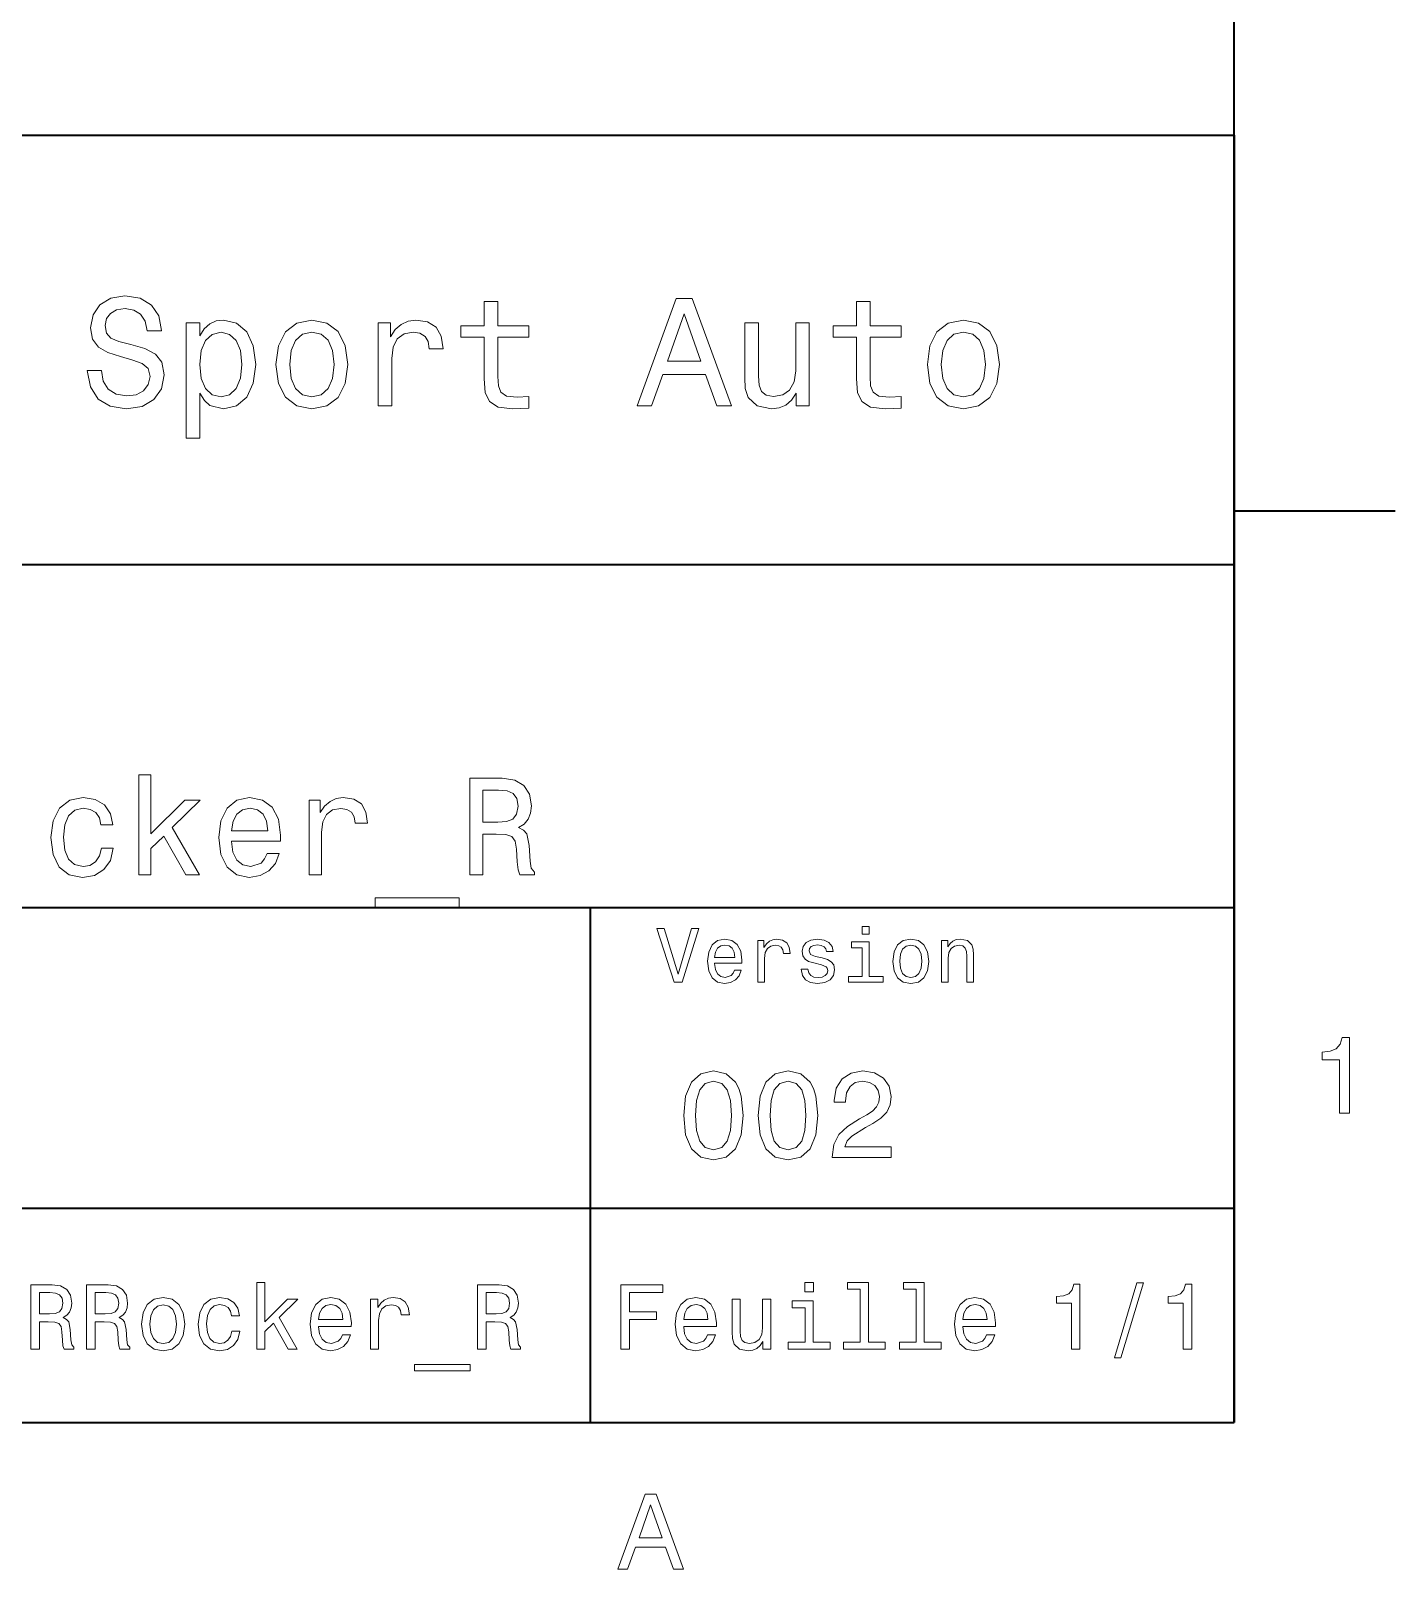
# Model space of a CAD drawing. Extents: x 0 to 297, y 0 to 210.
# Drawn here: x 230.9 to 294.5, y 3.2 to 74.9 of the extents above; entities that cross this region are included whole.
import ezdxf

# ---------------------------------------------------------------- set-up
doc = ezdxf.new("R2010")
doc.units = 0

msp = doc.modelspace()

# ---------------------------------------------------------------- linework, layer by layer
at = {"color": 7, "lineweight": 35}
for p, q in [((287, 10), (287, 200)), ((97, 70), (287, 70)), ((287, 70), (287, 10)), ((162, 50), (287, 50)), ((162, 34), (287, 34)), ((257, 10), (257, 34)), ((162, 20), (287, 20)), ((10, 10), (287, 10)), ((97, 10), (287, 10))]:
    msp.add_line(p, q, dxfattribs=at)
at = {"color": 7, "lineweight": 35, "ltscale": 0.1875}
msp.add_line((287, 52.5), (294.5, 52.5), dxfattribs=at)
at = {"color": 7, "lineweight": 13}
for points in [[(234.20462, 59.030979), (233.548996, 59.030979), (233.693085, 58.267288), (234.053314, 57.70533), (234.608078, 57.366714), (235.357361, 57.244236), (236.099426, 57.359509), (236.654175, 57.67651), (237.007202, 58.17363), (237.136902, 58.82925), (237.028824, 59.420029), (236.726227, 59.801872), (236.236313, 60.054031), (235.580704, 60.241352), (235.018738, 60.378242), (234.651306, 60.536743), (234.442368, 60.767288), (234.377533, 61.127522), (234.442368, 61.451729), (234.629684, 61.696686), (234.917877, 61.862389), (235.314133, 61.920029), (235.71759, 61.84798), (236.034592, 61.653458), (236.24353, 61.32925), (236.344391, 60.889767), (237, 60.889767), (237, 60.904179), (236.884735, 61.581409), (236.546112, 62.085732), (236.01297, 62.402737), (235.292511, 62.510807), (234.644104, 62.402737), (234.139771, 62.100143), (233.815567, 61.631844), (233.700287, 61.026657), (233.793961, 60.486309), (234.067734, 60.118874), (234.5, 59.873917), (235.09079, 59.6866), (235.674362, 59.520893), (236.113831, 59.362389), (236.380402, 59.131844), (236.47406, 58.757202), (236.387619, 58.375359), (236.164276, 58.087173), (235.825653, 57.907059), (235.386169, 57.849422), (234.896255, 57.928673), (234.521622, 58.159222), (234.283875, 58.533859)], [(259.175781, 57.381123), (259.838623, 57.381123), (260.364563, 58.850864), (262.360229, 58.850864), (262.886169, 57.381123), (263.563416, 57.381123), (261.733429, 62.388329), (260.998566, 62.388329)], [(252.05043, 60.579971), (252.05043, 58.64193), (252.093658, 58.015129), (252.29538, 57.582851), (252.698853, 57.330688), (253.383286, 57.244236), (254.132568, 57.280258), (254.132568, 57.827808), (253.585022, 57.78458), (253.087891, 57.842216), (252.82132, 58.022331), (252.706055, 58.324928), (252.684448, 58.75), (252.684448, 60.579971), (254.132568, 60.579971), (254.132568, 61.120316), (252.684448, 61.120316), (252.684448, 62.251438), (252.05043, 62.251438), (252.05043, 61.120316), (250.955322, 61.120316), (250.955322, 60.579971)], [(260.595093, 59.463257), (261.365997, 61.667866), (262.136902, 59.463257)], [(269.399109, 60.579971), (269.399109, 58.64193), (269.442352, 58.015129), (269.644073, 57.582851), (270.047546, 57.330688), (270.731995, 57.244236), (271.481262, 57.280258), (271.481262, 57.827808), (270.933716, 57.78458), (270.436584, 57.842216), (270.170013, 58.022331), (270.054749, 58.324928), (270.033142, 58.75), (270.033142, 60.579971), (271.481262, 60.579971), (271.481262, 61.120316), (270.033142, 61.120316), (270.033142, 62.251438), (269.399109, 62.251438), (269.399109, 61.120316), (268.304016, 61.120316), (268.304016, 60.579971)], [(238.786743, 60.652016), (238.786743, 61.25), (238.15274, 61.25), (238.15274, 55.882565), (238.786743, 55.882565), (238.786743, 57.971901), (239.010101, 57.633286), (239.262253, 57.409943), (239.896271, 57.244236), (240.50145, 57.381123), (240.976959, 57.791786), (241.286743, 58.440201), (241.402023, 59.319164), (241.286743, 60.190922), (240.976959, 60.839336), (240.50145, 61.242794), (239.896271, 61.386887), (239.550446, 61.343658), (239.255051, 61.206772), (239.002899, 60.976223)], [(242.338623, 59.311958), (242.453888, 58.432995), (242.785309, 57.78458), (243.311249, 57.381123), (244.017303, 57.244236), (244.716141, 57.381123), (245.242081, 57.777374), (245.573486, 58.425793), (245.695969, 59.311958), (245.573486, 60.190922), (245.242081, 60.846542), (244.716141, 61.242794), (244.017303, 61.386887), (243.311249, 61.242794), (242.785309, 60.839336), (242.453888, 60.190922)], [(247.100861, 57.381123), (247.734863, 57.381123), (247.734863, 59.592937), (247.799713, 60.12608), (247.994232, 60.507923), (248.311249, 60.738472), (248.736313, 60.817722), (249.053314, 60.767288), (249.291077, 60.623199), (249.435165, 60.378242), (249.485596, 60.046829), (250.126801, 60.046829), (250.040344, 60.630402), (249.802597, 61.048271), (249.406342, 61.30043), (248.865997, 61.386887), (248.498566, 61.32925), (248.181549, 61.185158), (247.900574, 60.940201), (247.677246, 60.608788), (247.677246, 61.25), (247.100861, 61.25)], [(267.194519, 61.25), (266.560516, 61.25), (266.560516, 59.016571), (266.488464, 58.497837), (266.279541, 58.123196), (265.955322, 57.892651), (265.530243, 57.820602), (265.19165, 57.878242), (264.975494, 58.051151), (264.853027, 58.346542), (264.824219, 58.764408), (264.824219, 61.25), (264.190186, 61.25), (264.190186, 58.706772), (264.211792, 58.195244), (264.348694, 57.770172), (264.766571, 57.381123), (265.436584, 57.244236), (265.796814, 57.294666), (266.106628, 57.424351), (266.373199, 57.647694), (266.589325, 57.971901), (266.589325, 57.381123), (267.194519, 57.381123)], [(272.698853, 59.311958), (272.814117, 58.432995), (273.145508, 57.78458), (273.671448, 57.381123), (274.377502, 57.244236), (275.076355, 57.381123), (275.602295, 57.777374), (275.933716, 58.425793), (276.056183, 59.311958), (275.933716, 60.190922), (275.602295, 60.846542), (275.076355, 61.242794), (274.377502, 61.386887), (273.671448, 61.242794), (273.145508, 60.839336), (272.814117, 60.190922)], [(239.788193, 57.8134), (239.363129, 57.907059), (239.053314, 58.195244), (238.858795, 58.663544), (238.793945, 59.319164), (238.858795, 59.967579), (239.053314, 60.435879), (239.363129, 60.716858), (239.788193, 60.817722), (240.177246, 60.716858), (240.48703, 60.428673), (240.681564, 59.960373), (240.753601, 59.319164), (240.681564, 58.67075), (240.48703, 58.195244), (240.177246, 57.907059)], [(242.98703, 59.319164), (243.05188, 59.967579), (243.253601, 60.435879), (243.57782, 60.72406), (244.017303, 60.824928), (244.449585, 60.72406), (244.773773, 60.443081), (244.97551, 59.967579), (245.047546, 59.319164), (244.97551, 58.663544), (244.773773, 58.188038), (244.449585, 57.899853), (244.017303, 57.806194), (243.57782, 57.899853), (243.253601, 58.188038), (243.05188, 58.663544)], [(273.34726, 59.319164), (273.412109, 59.967579), (273.613831, 60.435879), (273.938019, 60.72406), (274.377502, 60.824928), (274.809784, 60.72406), (275.134003, 60.443081), (275.335724, 59.967579), (275.407776, 59.319164), (275.335724, 58.663544), (275.134003, 58.188038), (274.809784, 57.899853), (274.377502, 57.806194), (273.938019, 57.899853), (273.613831, 58.188038), (273.412109, 58.663544)], [(235.945953, 35.530258), (236.516571, 35.530258), (236.516571, 36.755764), (237.113098, 37.332851), (238.137604, 35.530258), (238.779541, 35.530258), (237.502151, 37.728386), (238.811951, 39.012245), (238.092209, 39.012245), (236.516571, 37.443081), (236.516571, 40.185879), (235.945953, 40.185879)], [(251.378235, 35.530258), (251.981262, 35.530258), (251.981262, 37.430115), (252.59726, 37.430115), (253.051147, 37.41066), (253.336456, 37.319885), (253.492065, 37.105907), (253.556915, 36.723343), (253.589325, 36.139767), (253.628235, 35.757202), (253.706039, 35.530258), (254.386871, 35.530258), (254.386871, 35.653458), (254.237747, 35.835014), (254.185867, 36.172188), (254.140488, 36.898415), (254.030243, 37.4366), (253.881119, 37.605186), (253.64769, 37.728386), (253.907059, 37.890488), (254.088608, 38.117435), (254.205322, 38.402737), (254.244232, 38.746395), (254.153442, 39.291065), (253.894089, 39.699566), (253.466125, 39.945965), (252.882553, 40.030258), (251.378235, 40.030258)], [(252.713974, 39.479107), (253.109497, 39.440201), (253.388321, 39.317001), (253.563385, 39.090057), (253.62175, 38.733429), (253.556915, 38.357346), (253.381836, 38.130402), (253.083557, 38.013687), (252.675064, 37.981266), (251.981262, 37.981266), (251.981262, 39.479107)], [(234.182281, 37.858067), (234.746399, 37.858067), (234.629669, 38.376801), (234.350861, 38.785301), (233.916412, 39.038185), (233.352295, 39.135445), (232.729828, 39.005764), (232.256485, 38.642651), (231.958206, 38.052593), (231.854462, 37.261528), (231.951721, 36.476944), (232.243515, 35.893372), (232.703888, 35.530258), (233.332855, 35.407059), (233.890488, 35.504322), (234.324921, 35.776657), (234.623199, 36.204609), (234.752869, 36.775215), (234.208206, 36.775215), (234.110947, 36.412102), (233.929382, 36.139767), (233.670029, 35.97118), (233.352295, 35.919308), (232.956772, 36.003601), (232.671463, 36.262966), (232.496399, 36.684437), (232.438034, 37.280979), (232.496399, 37.864552), (232.677948, 38.286022), (232.969727, 38.545387), (233.352295, 38.636166), (233.689484, 38.577808), (233.942352, 38.428673), (234.110947, 38.182274)], [(240.270889, 37.105907), (242.553314, 37.105907), (242.559784, 37.371758), (242.456055, 38.117435), (242.170746, 38.675072), (241.716858, 39.012245), (241.113831, 39.135445), (240.523773, 39.005764), (240.069885, 38.642651), (239.778091, 38.052593), (239.674347, 37.274494), (239.771606, 36.476944), (240.0634, 35.893372), (240.510803, 35.530258), (241.094376, 35.407059), (241.600143, 35.491352), (242.015121, 35.711815), (242.319885, 36.061958), (242.494949, 36.528816), (241.930832, 36.528816), (241.814117, 36.269451), (241.645523, 36.074928), (241.165695, 35.919308), (240.796112, 35.990631), (240.517288, 36.217579), (240.335724, 36.587173), (240.270889, 37.086452)], [(243.889038, 35.530258), (244.459656, 35.530258), (244.459656, 37.520893), (244.518005, 38.000721), (244.693085, 38.344379), (244.978378, 38.551872), (245.360947, 38.623199), (245.64624, 38.577808), (245.860229, 38.448124), (245.989899, 38.227665), (246.035294, 37.929394), (246.612381, 37.929394), (246.534576, 38.454609), (246.320602, 38.830692), (245.963974, 39.057636), (245.477661, 39.135445), (245.146973, 39.083572), (244.861664, 38.953888), (244.60878, 38.733429), (244.407776, 38.435158), (244.407776, 39.012245), (243.889038, 39.012245)], [(240.270889, 37.585735), (240.342209, 38.033138), (240.517288, 38.363831), (240.783142, 38.564842), (241.13327, 38.636166), (241.476944, 38.564842), (241.742798, 38.363831), (241.904892, 38.033138), (241.963257, 37.585735)], [(246.969009, 34.453888), (246.969009, 34), (250.872467, 34), (250.872467, 34.453888)], [(261.71109, 33.03458), (261.08429, 30.905619), (260.439484, 33.03458), (260.09726, 33.03458), (260.904175, 30.530979), (261.264404, 30.530979), (262.053314, 33.03458)], [(269.992798, 33.117435), (269.657776, 33.117435), (269.657776, 32.757202), (269.992798, 32.757202)], [(262.784576, 31.40634), (264.052582, 31.40634), (264.056183, 31.554033), (263.998566, 31.9683), (263.840057, 32.278099), (263.587891, 32.465416), (263.252869, 32.533859), (262.925079, 32.461815), (262.672913, 32.260086), (262.510803, 31.932276), (262.453156, 31.5), (262.507202, 31.056915), (262.669312, 30.732708), (262.917877, 30.530979), (263.242065, 30.462536), (263.523041, 30.509365), (263.753601, 30.631844), (263.922913, 30.826368), (264.020172, 31.085733), (263.706787, 31.085733), (263.641937, 30.941643), (263.548279, 30.833572), (263.281708, 30.747118), (263.076355, 30.786743), (262.921478, 30.912823), (262.820618, 31.118155), (262.784576, 31.395533)], [(264.794678, 30.530979), (265.111664, 30.530979), (265.111664, 31.636887), (265.144104, 31.903458), (265.241364, 32.094379), (265.399841, 32.209652), (265.612396, 32.249279), (265.770905, 32.224064), (265.889771, 32.152016), (265.961823, 32.029537), (265.98703, 31.863832), (266.307648, 31.863832), (266.264404, 32.155621), (266.145538, 32.364552), (265.947418, 32.490635), (265.677246, 32.533859), (265.49353, 32.505043), (265.335022, 32.432995), (265.194519, 32.310516), (265.082855, 32.144814), (265.082855, 32.465416), (264.794678, 32.465416)], [(267.791779, 31.658501), (267.485596, 31.730547), (267.258636, 31.8134), (267.182983, 31.982708), (267.20462, 32.101585), (267.280273, 32.188038), (267.40274, 32.242073), (267.579254, 32.263687), (267.748566, 32.242073), (267.881836, 32.177231), (267.968292, 32.079971), (268.004333, 31.950287), (268.314117, 31.950287), (268.314117, 31.957493), (268.260101, 32.191643), (268.112396, 32.375359), (267.881836, 32.490635), (267.579254, 32.533859), (267.273041, 32.490635), (267.049713, 32.371758), (266.90921, 32.195244), (266.865997, 31.971901), (266.898407, 31.755764), (266.999268, 31.604465), (267.164978, 31.496397), (267.406342, 31.420748), (267.759369, 31.334293), (267.975494, 31.244236), (268.033142, 31.17219), (268.054749, 31.064121), (268.022339, 30.930836), (267.935883, 30.829971), (267.79538, 30.765129), (267.608063, 30.743515), (267.409943, 30.765129), (267.265839, 30.840778), (267.168579, 30.963255), (267.128967, 31.132565), (266.822754, 31.132565), (266.873199, 30.844379), (267.020905, 30.635447), (267.255035, 30.509365), (267.579254, 30.462536), (267.917877, 30.509365), (268.166412, 30.635447), (268.317719, 30.837175), (268.371765, 31.100143), (268.332123, 31.327089), (268.220459, 31.481987), (268.036743, 31.582851)], [(269.981995, 30.79755), (269.981995, 32.400574), (269.167877, 32.400574), (269.167877, 32.130402), (269.664978, 32.130402), (269.664978, 30.79755), (269.016571, 30.79755), (269.016571, 30.530979), (270.637604, 30.530979), (270.637604, 30.79755)], [(271.087891, 31.496397), (271.145538, 31.056915), (271.311249, 30.732708), (271.574219, 30.530979), (271.927246, 30.462536), (272.276672, 30.530979), (272.539612, 30.729107), (272.705322, 31.053314), (272.766571, 31.496397), (272.705322, 31.935879), (272.539612, 32.263687), (272.276672, 32.461815), (271.927246, 32.533859), (271.574219, 32.461815), (271.311249, 32.260086), (271.145538, 31.935879)], [(273.350159, 30.530979), (273.667145, 30.530979), (273.667145, 31.647694), (273.699554, 31.903458), (273.804047, 32.090778), (273.966125, 32.206051), (274.182281, 32.249279), (274.355194, 32.213257), (274.463257, 32.115993), (274.517303, 31.95389), (274.535309, 31.737751), (274.535309, 30.530979), (274.852295, 30.530979), (274.852295, 31.802593), (274.837891, 32.058357), (274.773041, 32.270893), (274.560516, 32.465416), (274.229095, 32.533859), (274.04538, 32.508644), (273.890503, 32.440201), (273.757202, 32.324928), (273.65274, 32.170029), (273.65274, 32.465416), (273.350159, 32.465416)], [(262.784576, 31.672911), (262.824219, 31.921469), (262.921478, 32.105186), (263.069153, 32.216858), (263.263702, 32.256485), (263.45462, 32.216858), (263.602295, 32.105186), (263.692352, 31.921469), (263.724792, 31.672911)], [(271.412109, 31.5), (271.444519, 31.824207), (271.54538, 32.058357), (271.707489, 32.20245), (271.927246, 32.25288), (272.143372, 32.20245), (272.305481, 32.061958), (272.406342, 31.824207), (272.442352, 31.5), (272.406342, 31.17219), (272.305481, 30.934437), (272.143372, 30.790344), (271.927246, 30.743515), (271.707489, 30.790344), (271.54538, 30.934437), (271.444519, 31.17219)], [(291.909241, 24.416786), (292.368164, 24.416786), (292.368164, 27.942001), (292.025208, 27.942001), (291.934448, 27.634365), (291.752899, 27.427593), (291.475525, 27.306557), (291.092224, 27.266211), (291.092224, 26.90814), (291.909241, 26.90814)], [(261.345825, 24.314121), (261.432281, 23.409224), (261.703156, 22.763689), (262.135437, 22.371759), (262.734863, 22.244957), (263.328522, 22.371759), (263.760803, 22.763689), (264.02594, 23.409224), (264.118164, 24.314121), (264.02594, 25.213257), (263.916412, 25.570606), (263.760803, 25.864553), (263.328522, 26.256485), (262.734863, 26.38905), (262.135437, 26.256485), (261.703156, 25.858791), (261.432281, 25.213257)], [(261.899139, 24.314121), (261.945251, 25.011528), (262.089325, 25.51297), (262.348694, 25.806917), (262.734863, 25.910664), (263.115265, 25.806917), (263.374634, 25.51297), (263.518738, 25.011528), (263.56485, 24.314121), (263.518738, 23.610952), (263.374634, 23.10951), (263.115265, 22.815563), (262.734863, 22.717581), (262.348694, 22.815563), (262.089325, 23.10951), (261.945251, 23.610952)], [(264.815552, 24.314121), (264.902008, 23.409224), (265.172913, 22.763689), (265.605194, 22.371759), (266.20462, 22.244957), (266.798279, 22.371759), (267.23056, 22.763689), (267.495667, 23.409224), (267.587891, 24.314121), (267.495667, 25.213257), (267.386169, 25.570606), (267.23056, 25.864553), (266.798279, 26.256485), (266.20462, 26.38905), (265.605194, 26.256485), (265.172913, 25.858791), (264.902008, 25.213257)], [(265.368866, 24.314121), (265.414978, 25.011528), (265.559082, 25.51297), (265.818451, 25.806917), (266.20462, 25.910664), (266.585022, 25.806917), (266.844391, 25.51297), (266.988464, 25.011528), (267.034576, 24.314121), (266.988464, 23.610952), (266.844391, 23.10951), (266.585022, 22.815563), (266.20462, 22.717581), (265.818451, 22.815563), (265.559082, 23.10951), (265.414978, 23.610952)], [(268.268005, 22.360231), (271.017303, 22.360231), (271.017303, 22.855909), (268.844391, 22.855909), (268.965424, 23.126802), (269.172913, 23.351585), (269.812683, 23.760807), (270.15274, 23.933718), (270.533142, 24.181557), (270.804047, 24.469742), (270.959656, 24.809799), (271.017303, 25.195967), (270.919312, 25.680117), (270.648407, 26.06052), (270.233429, 26.302595), (269.697418, 26.38905), (269.144104, 26.291067), (268.723328, 26.020174), (268.452454, 25.587896), (268.360229, 25.017292), (268.360229, 24.9366), (268.884735, 24.9366), (268.884735, 24.98271), (268.936584, 25.374641), (269.092224, 25.662825), (269.340057, 25.847263), (269.668579, 25.910664), (270.002869, 25.853027), (270.250732, 25.708935), (270.412109, 25.48415), (270.469727, 25.201729), (270.429382, 24.9366), (270.319885, 24.711817), (270.135437, 24.51585), (269.881836, 24.342941), (269.541779, 24.158503), (268.976959, 23.801153), (268.579254, 23.42075), (268.342926, 22.959656), (268.268005, 22.377522)], [(241.446686, 13.428675), (241.827087, 13.428675), (241.827087, 14.245678), (242.224777, 14.630404), (242.907776, 13.428675), (243.335724, 13.428675), (242.484146, 14.894093), (243.357346, 15.75), (242.877518, 15.75), (241.827087, 14.703891), (241.827087, 16.532421), (241.446686, 16.532421)], [(267.389038, 16.532421), (266.98703, 16.532421), (266.98703, 16.100145), (267.389038, 16.100145)], [(269.572052, 16.212536), (269.572052, 13.748559), (268.789612, 13.748559), (268.789612, 13.428675), (270.73056, 13.428675), (270.73056, 13.748559), (269.952454, 13.748559), (269.952454, 16.532421), (268.975494, 16.532421), (268.975494, 16.212536)], [(272.174347, 16.212536), (272.174347, 13.748559), (271.391937, 13.748559), (271.391937, 13.428675), (273.332855, 13.428675), (273.332855, 13.748559), (272.554749, 13.748559), (272.554749, 16.532421), (271.57782, 16.532421), (271.57782, 16.212536)], [(281.42218, 13.026657), (281.720459, 13.026657), (282.766571, 16.510807), (282.463989, 16.510807)], [(230.916412, 13.428675), (231.318436, 13.428675), (231.318436, 14.695246), (231.729095, 14.695246), (232.031693, 14.682277), (232.221893, 14.621758), (232.325638, 14.479107), (232.368866, 14.224064), (232.390488, 13.835014), (232.416412, 13.579971), (232.468292, 13.428675), (232.92218, 13.428675), (232.92218, 13.510807), (232.822754, 13.631845), (232.788177, 13.856628), (232.757919, 14.340778), (232.684433, 14.699568), (232.585007, 14.81196), (232.429382, 14.894093), (232.602295, 15.002162), (232.723328, 15.153459), (232.801147, 15.34366), (232.827087, 15.572767), (232.766556, 15.93588), (232.593658, 16.208214), (232.30835, 16.372478), (231.919296, 16.428675), (230.916412, 16.428675)], [(231.806915, 16.061239), (232.070602, 16.035303), (232.25647, 15.953171), (232.373184, 15.801874), (232.412094, 15.564121), (232.368866, 15.313401), (232.252151, 15.162104), (232.053299, 15.084294), (231.780975, 15.06268), (231.318436, 15.06268), (231.318436, 16.061239)], [(233.518723, 13.428675), (233.920746, 13.428675), (233.920746, 14.695246), (234.331406, 14.695246), (234.634003, 14.682277), (234.824203, 14.621758), (234.927948, 14.479107), (234.971176, 14.224064), (234.992783, 13.835014), (235.018723, 13.579971), (235.070602, 13.428675), (235.52449, 13.428675), (235.52449, 13.510807), (235.425064, 13.631845), (235.390488, 13.856628), (235.360229, 14.340778), (235.286743, 14.699568), (235.187317, 14.81196), (235.031693, 14.894093), (235.204605, 15.002162), (235.325638, 15.153459), (235.403442, 15.34366), (235.429382, 15.572767), (235.368866, 15.93588), (235.195953, 16.208214), (234.91066, 16.372478), (234.521606, 16.428675), (233.518723, 16.428675)], [(234.40921, 16.061239), (234.672897, 16.035303), (234.85878, 15.953171), (234.975494, 15.801874), (235.014404, 15.564121), (234.971176, 15.313401), (234.854462, 15.162104), (234.655609, 15.084294), (234.38327, 15.06268), (233.920746, 15.06268), (233.920746, 16.061239)], [(236.077805, 14.587176), (236.146973, 14.059798), (236.34581, 13.67075), (236.661377, 13.428675), (237.085007, 13.346542), (237.504318, 13.428675), (237.819885, 13.666427), (238.018723, 14.055476), (238.092209, 14.587176), (238.018723, 15.114553), (237.819885, 15.507925), (237.504318, 15.745678), (237.085007, 15.832133), (236.661377, 15.745678), (236.34581, 15.503603), (236.146973, 15.114553)], [(240.270889, 14.980548), (240.646973, 14.980548), (240.569153, 15.326369), (240.38327, 15.598703), (240.093658, 15.767292), (239.717575, 15.832133), (239.302582, 15.745678), (238.98703, 15.503603), (238.788177, 15.110231), (238.719009, 14.582853), (238.783859, 14.059798), (238.978378, 13.67075), (239.285294, 13.428675), (239.704605, 13.346542), (240.076355, 13.411384), (240.365982, 13.592939), (240.564835, 13.878242), (240.651291, 14.258646), (240.288177, 14.258646), (240.223328, 14.016571), (240.102295, 13.835014), (239.929382, 13.722623), (239.717575, 13.688041), (239.453888, 13.744237), (239.263687, 13.917148), (239.146973, 14.198127), (239.108063, 14.595821), (239.146973, 14.984871), (239.268005, 15.26585), (239.462524, 15.438761), (239.717575, 15.49928), (239.942352, 15.460375), (240.110947, 15.360951), (240.223328, 15.196686)], [(244.329971, 14.479107), (245.851578, 14.479107), (245.855896, 14.656341), (245.786743, 15.153459), (245.596542, 15.525217), (245.293945, 15.75), (244.891922, 15.832133), (244.49855, 15.745678), (244.195953, 15.503603), (244.001434, 15.110231), (243.932266, 14.591499), (243.997116, 14.059798), (244.191635, 13.67075), (244.489914, 13.428675), (244.878952, 13.346542), (245.216125, 13.402739), (245.492798, 13.549712), (245.695953, 13.783141), (245.812683, 14.09438), (245.4366, 14.09438), (245.35878, 13.92147), (245.246399, 13.791787), (244.926514, 13.688041), (244.680115, 13.735591), (244.494232, 13.886888), (244.373199, 14.133286), (244.329971, 14.466139)], [(246.742065, 13.428675), (247.122467, 13.428675), (247.122467, 14.755764), (247.161377, 15.075649), (247.278091, 15.304755), (247.468292, 15.443084), (247.723343, 15.490635), (247.913544, 15.460375), (248.056183, 15.373919), (248.142639, 15.226946), (248.172913, 15.028098), (248.557632, 15.028098), (248.505768, 15.378242), (248.363113, 15.628963), (248.125351, 15.78026), (247.801147, 15.832133), (247.580688, 15.797551), (247.390488, 15.711096), (247.221893, 15.564121), (247.087891, 15.365274), (247.087891, 15.75), (246.742065, 15.75)], [(251.734863, 13.428675), (252.136887, 13.428675), (252.136887, 14.695246), (252.547546, 14.695246), (252.850143, 14.682277), (253.040344, 14.621758), (253.144089, 14.479107), (253.187317, 14.224064), (253.208923, 13.835014), (253.234863, 13.579971), (253.286743, 13.428675), (253.740631, 13.428675), (253.740631, 13.510807), (253.641205, 13.631845), (253.606628, 13.856628), (253.576355, 14.340778), (253.502869, 14.699568), (253.403458, 14.81196), (253.247833, 14.894093), (253.420746, 15.002162), (253.541779, 15.153459), (253.619598, 15.34366), (253.645523, 15.572767), (253.585007, 15.93588), (253.412094, 16.208214), (253.126801, 16.372478), (252.737747, 16.428675), (251.734863, 16.428675)], [(252.625351, 16.061239), (252.889038, 16.035303), (253.074921, 15.953171), (253.191635, 15.801874), (253.230545, 15.564121), (253.187317, 15.313401), (253.070602, 15.162104), (252.87175, 15.084294), (252.599426, 15.06268), (252.136887, 15.06268), (252.136887, 16.061239)], [(258.414978, 13.428675), (258.817017, 13.428675), (258.817017, 14.807637), (260.079254, 14.807637), (260.079254, 15.166427), (258.817017, 15.166427), (258.817017, 16.065563), (260.368866, 16.065563), (260.368866, 16.428675), (258.414978, 16.428675)], [(261.341492, 14.479107), (262.863098, 14.479107), (262.867432, 14.656341), (262.798279, 15.153459), (262.608063, 15.525217), (262.305481, 15.75), (261.903473, 15.832133), (261.510101, 15.745678), (261.207489, 15.503603), (261.01297, 15.110231), (260.943817, 14.591499), (261.008636, 14.059798), (261.203156, 13.67075), (261.501434, 13.428675), (261.890503, 13.346542), (262.227661, 13.402739), (262.504333, 13.549712), (262.707489, 13.783141), (262.824219, 14.09438), (262.44812, 14.09438), (262.370331, 13.92147), (262.257935, 13.791787), (261.938049, 13.688041), (261.69165, 13.735591), (261.505768, 13.886888), (261.384735, 14.133286), (261.341492, 14.466139)], [(274.353027, 14.479107), (275.874634, 14.479107), (275.878967, 14.656341), (275.809814, 15.153459), (275.619598, 15.525217), (275.317017, 15.75), (274.914978, 15.832133), (274.521606, 15.745678), (274.219025, 15.503603), (274.024506, 15.110231), (273.955322, 14.591499), (274.020172, 14.059798), (274.214691, 13.67075), (274.51297, 13.428675), (274.902008, 13.346542), (275.239197, 13.402739), (275.515839, 13.549712), (275.719025, 13.783141), (275.835724, 14.09438), (275.459656, 14.09438), (275.381836, 13.92147), (275.26944, 13.791787), (274.949554, 13.688041), (274.703186, 13.735591), (274.517303, 13.886888), (274.39624, 14.133286), (274.353027, 14.466139)], [(279.416443, 13.428675), (279.809814, 13.428675), (279.809814, 16.450289), (279.515839, 16.450289), (279.438049, 16.1866), (279.28241, 16.009367), (279.044678, 15.905621), (278.716125, 15.871038), (278.716125, 15.564121), (279.416443, 15.564121)], [(284.621033, 13.428675), (285.014404, 13.428675), (285.014404, 16.450289), (284.720459, 16.450289), (284.642639, 16.1866), (284.48703, 16.009367), (284.249268, 15.905621), (283.920746, 15.871038), (283.920746, 15.564121), (284.621033, 15.564121)], [(236.466858, 14.591499), (236.505753, 14.980548), (236.626801, 15.261528), (236.82132, 15.434439), (237.085007, 15.494957), (237.344376, 15.434439), (237.538895, 15.26585), (237.659943, 14.980548), (237.703156, 14.591499), (237.659943, 14.198127), (237.538895, 13.912825), (237.344376, 13.739914), (237.085007, 13.683718), (236.82132, 13.739914), (236.626801, 13.912825), (236.505753, 14.198127)], [(244.329971, 14.798992), (244.377518, 15.097262), (244.494232, 15.317724), (244.671463, 15.45173), (244.904892, 15.49928), (245.134003, 15.45173), (245.311234, 15.317724), (245.419312, 15.097262), (245.458206, 14.798992)], [(261.341492, 14.798992), (261.389038, 15.097262), (261.505768, 15.317724), (261.682983, 15.45173), (261.916412, 15.49928), (262.145538, 15.45173), (262.322754, 15.317724), (262.430847, 15.097262), (262.469727, 14.798992)], [(265.400574, 15.75), (265.020172, 15.75), (265.020172, 14.409943), (264.976959, 14.098703), (264.851593, 13.873919), (264.657074, 13.735591), (264.402008, 13.692364), (264.198853, 13.726946), (264.069153, 13.830692), (263.995667, 14.007925), (263.978394, 14.258646), (263.978394, 15.75), (263.597992, 15.75), (263.597992, 14.224064), (263.610962, 13.917148), (263.693085, 13.662104), (263.943817, 13.428675), (264.345825, 13.346542), (264.561951, 13.376801), (264.747833, 13.454611), (264.907776, 13.588617), (265.037476, 13.783141), (265.037476, 13.428675), (265.400574, 13.428675)], [(267.376068, 13.748559), (267.376068, 15.672191), (266.399139, 15.672191), (266.399139, 15.347983), (266.995667, 15.347983), (266.995667, 13.748559), (266.21759, 13.748559), (266.21759, 13.428675), (268.162811, 13.428675), (268.162811, 13.748559)], [(274.353027, 14.798992), (274.400574, 15.097262), (274.517303, 15.317724), (274.694519, 15.45173), (274.927948, 15.49928), (275.157074, 15.45173), (275.33429, 15.317724), (275.442352, 15.097262), (275.481262, 14.798992)], [(248.79538, 12.711096), (248.79538, 12.408502), (251.39769, 12.408502), (251.39769, 12.711096)], [(258.266846, 3.166787), (258.730835, 3.166787), (259.098999, 4.195605), (260.495972, 4.195605), (260.864105, 3.166787), (261.338165, 3.166787), (260.05719, 6.67183), (259.542786, 6.67183)], [(259.260376, 4.624279), (259.799988, 6.167507), (260.33963, 4.624279)]]:
    msp.add_lwpolyline(points, close=True, dxfattribs=at)

doc.saveas('drawing.dxf')
